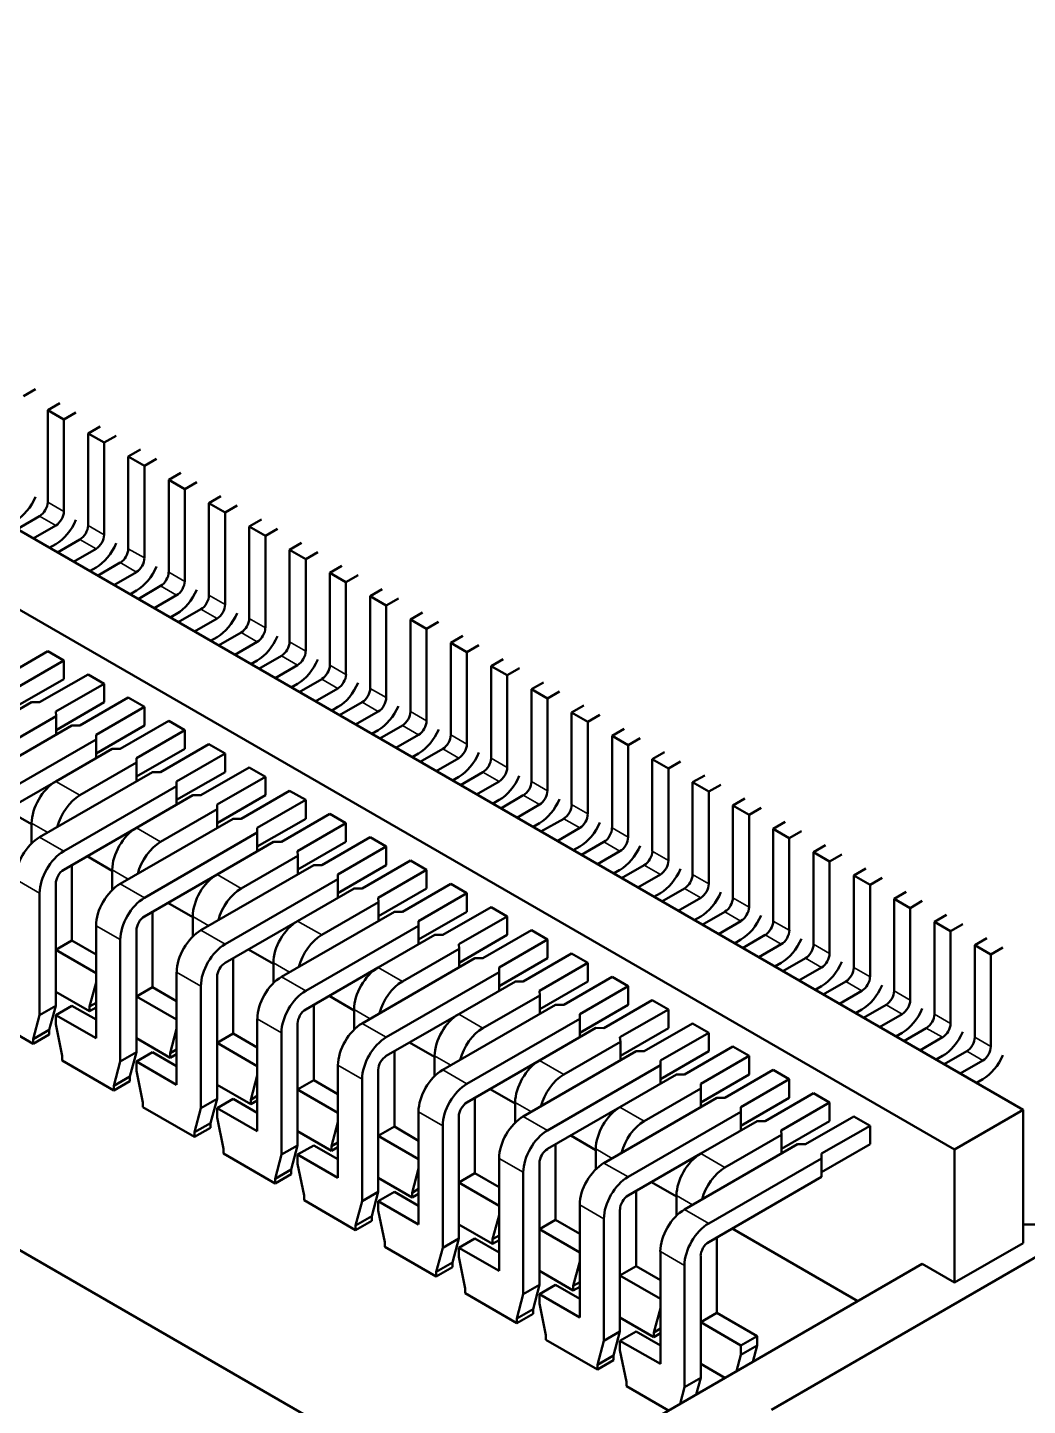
# Model space of a CAD drawing. Header units: millimetres. Extents: x 3137 to 5094, y 789 to 1822.
# Drawn here: x 4015.43 to 4024.2, y 1491.41 to 1503.5 of the extents above; entities that cross this region are included whole.
import ezdxf

# ---------------------------------------------------------------- set-up
doc = ezdxf.new("R2010")
doc.units = ezdxf.units.MM
doc.header["$LTSCALE"] = 1.8
doc.layers.add('외형선(ISO)', color=7, linetype='Continuous', lineweight=50)
doc.layers.add('좁은 외형선(ISO)', color=7, linetype='Continuous', lineweight=35)

msp = doc.modelspace()

# ---------------------------------------------------------------- linework, layer by layer
at = {"layer": '외형선(ISO)'}
for p, q in [((4024.159, 1494.006), (3994.602, 1511.07)), ((3994.001, 1510.723), (4023.558, 1493.659)), ((3990.996, 1506.841), (4019.987, 1490.103)), ((4015.497, 1500.329), (4015.391, 1500.268)), ((4015.709, 1500.207), (4015.603, 1500.146)), ((4015.603, 1499.337), (4015.603, 1500.146)), ((4015.744, 1500.064), (4015.603, 1500.146)), ((4015.744, 1500.064), (4015.851, 1500.125)), ((4015.744, 1499.256), (4015.744, 1500.064)), ((4015.957, 1499.941), (4016.063, 1500.003)), ((4015.957, 1499.133), (4015.957, 1499.941)), ((4016.098, 1499.86), (4015.957, 1499.941)), ((4016.204, 1499.921), (4016.098, 1499.86)), ((4016.098, 1499.052), (4016.098, 1499.86)), ((4016.416, 1499.799), (4016.31, 1499.737)), ((4016.31, 1498.929), (4016.31, 1499.737)), ((4016.452, 1499.656), (4016.31, 1499.737)), ((4016.452, 1499.656), (4016.558, 1499.717)), ((4016.452, 1498.848), (4016.452, 1499.656)), ((4016.664, 1499.533), (4016.77, 1499.594)), ((4016.664, 1498.725), (4016.664, 1499.533)), ((4016.805, 1499.452), (4016.664, 1499.533)), ((4016.911, 1499.513), (4016.805, 1499.452)), ((4016.805, 1498.643), (4016.805, 1499.452)), ((4017.123, 1499.39), (4017.017, 1499.329)), ((4017.017, 1498.521), (4017.017, 1499.329)), ((4017.159, 1499.247), (4017.017, 1499.329)), ((4017.159, 1499.247), (4017.265, 1499.309)), ((4017.159, 1498.439), (4017.159, 1499.247)), ((4015.532, 1499.215), (4015.334, 1499.101)), ((4015.674, 1499.133), (4015.476, 1499.019)), ((4017.371, 1499.125), (4017.477, 1499.186)), ((4017.371, 1498.317), (4017.371, 1499.125)), ((4017.512, 1499.043), (4017.371, 1499.125)), ((4017.618, 1499.105), (4017.512, 1499.043)), ((4015.688, 1498.896), (4015.886, 1499.011)), ((4017.512, 1498.235), (4017.512, 1499.043)), ((4017.83, 1498.982), (4017.724, 1498.921)), ((4015.674, 1498.97), (4015.617, 1498.937)), ((4016.027, 1498.929), (4015.829, 1498.815)), ((4017.724, 1498.113), (4017.724, 1498.921)), ((4017.866, 1498.839), (4017.724, 1498.921)), ((4017.866, 1498.839), (4017.972, 1498.9)), ((4015.971, 1498.733), (4016.027, 1498.766)), ((4016.239, 1498.807), (4016.041, 1498.692)), ((4017.866, 1498.031), (4017.866, 1498.839)), ((4018.078, 1498.717), (4018.184, 1498.778)), ((4016.381, 1498.725), (4016.183, 1498.611)), ((4018.078, 1497.909), (4018.078, 1498.717)), ((4018.219, 1498.635), (4018.078, 1498.717)), ((4018.325, 1498.696), (4018.219, 1498.635)), ((4018.219, 1497.827), (4018.219, 1498.635)), ((4016.381, 1498.562), (4016.324, 1498.529)), ((4016.395, 1498.488), (4016.593, 1498.603)), ((4016.734, 1498.521), (4016.536, 1498.407)), ((4018.538, 1498.574), (4018.431, 1498.513)), ((4018.431, 1497.704), (4018.431, 1498.513)), ((4018.573, 1498.431), (4018.431, 1498.513)), ((4016.947, 1498.398), (4016.748, 1498.284)), ((4018.573, 1498.431), (4018.679, 1498.492)), ((4018.573, 1497.623), (4018.573, 1498.431)), ((4016.678, 1498.325), (4016.734, 1498.358)), ((4017.088, 1498.317), (4016.89, 1498.202)), ((4018.785, 1498.309), (4018.891, 1498.37)), ((4018.785, 1497.5), (4018.785, 1498.309)), ((4018.926, 1498.227), (4018.785, 1498.309)), ((4019.032, 1498.288), (4018.926, 1498.227)), ((4017.088, 1498.154), (4017.031, 1498.121)), ((4017.102, 1498.08), (4017.3, 1498.194)), ((4018.926, 1497.419), (4018.926, 1498.227)), ((4019.245, 1498.166), (4019.139, 1498.104)), ((4015.179, 1497.786), (4015.603, 1498.031)), ((4015.744, 1497.949), (4015.603, 1498.031)), ((4017.441, 1498.113), (4017.243, 1497.998)), ((4019.139, 1497.296), (4019.139, 1498.104)), ((4019.28, 1498.023), (4019.139, 1498.104)), ((4019.28, 1498.023), (4019.386, 1498.084)), ((4019.28, 1497.215), (4019.28, 1498.023)), ((4015.744, 1497.949), (4015.32, 1497.704)), ((4015.744, 1497.786), (4015.744, 1497.949)), ((4017.385, 1497.917), (4017.441, 1497.949)), ((4017.654, 1497.99), (4017.455, 1497.876)), ((4017.795, 1497.909), (4017.597, 1497.794)), ((4019.492, 1497.9), (4019.598, 1497.961)), ((4019.492, 1497.092), (4019.492, 1497.9)), ((4019.634, 1497.819), (4019.492, 1497.9)), ((4015.32, 1497.541), (4015.744, 1497.786)), ((4015.957, 1497.827), (4015.532, 1497.582)), ((4016.098, 1497.745), (4015.957, 1497.827)), ((4017.809, 1497.672), (4018.007, 1497.786)), ((4019.74, 1497.88), (4019.634, 1497.819)), ((4019.634, 1497.01), (4019.634, 1497.819)), ((4016.098, 1497.745), (4015.674, 1497.5)), ((4016.098, 1497.745), (4016.098, 1497.582)), ((4017.795, 1497.745), (4017.738, 1497.713)), ((4018.149, 1497.704), (4017.95, 1497.59)), ((4019.952, 1497.757), (4019.846, 1497.696)), ((4019.987, 1497.614), (4019.846, 1497.696)), ((4019.846, 1496.888), (4019.846, 1497.696)), ((4019.987, 1497.614), (4020.093, 1497.676)), ((4015.462, 1497.582), (4014.967, 1497.296)), ((4015.462, 1497.582), (4015.532, 1497.582)), ((4016.098, 1497.582), (4015.676, 1497.338)), ((4015.886, 1497.378), (4016.31, 1497.623)), ((4016.452, 1497.541), (4016.027, 1497.296)), ((4016.452, 1497.541), (4016.31, 1497.623)), ((4016.452, 1497.378), (4016.452, 1497.541)), ((4018.092, 1497.508), (4018.149, 1497.541)), ((4018.361, 1497.582), (4018.163, 1497.468)), ((4019.987, 1496.806), (4019.987, 1497.614)), ((4020.199, 1497.492), (4020.305, 1497.553)), ((4015.179, 1497.174), (4015.676, 1497.461)), ((4015.674, 1497.5), (4015.676, 1497.461)), ((4015.676, 1497.298), (4015.676, 1497.461)), ((4016.664, 1497.419), (4016.239, 1497.174)), ((4016.805, 1497.337), (4016.664, 1497.419)), ((4018.502, 1497.5), (4018.304, 1497.386)), ((4020.199, 1496.684), (4020.199, 1497.492)), ((4020.341, 1497.41), (4020.199, 1497.492)), ((4020.447, 1497.472), (4020.341, 1497.41)), ((4020.341, 1496.602), (4020.341, 1497.41)), ((4015.815, 1497.378), (4014.825, 1496.806)), ((4015.886, 1497.378), (4015.815, 1497.378)), ((4016.027, 1497.133), (4016.452, 1497.378)), ((4016.027, 1497.255), (4016.027, 1497.296)), ((4016.805, 1497.337), (4016.381, 1497.092)), ((4016.805, 1497.337), (4016.805, 1497.174)), ((4018.502, 1497.337), (4018.445, 1497.304)), ((4018.516, 1497.263), (4018.714, 1497.378)), ((4018.856, 1497.296), (4018.658, 1497.182)), ((4020.659, 1497.349), (4020.553, 1497.288)), ((4020.553, 1496.48), (4020.553, 1497.288)), ((4020.694, 1497.206), (4020.553, 1497.288)), ((4015.037, 1496.684), (4016.027, 1497.255)), ((4016.169, 1497.174), (4015.674, 1496.888)), ((4016.027, 1497.092), (4016.027, 1497.255)), ((4016.169, 1497.174), (4016.239, 1497.174)), ((4016.805, 1497.174), (4016.383, 1496.93)), ((4016.593, 1496.97), (4017.017, 1497.215)), ((4017.159, 1497.133), (4017.017, 1497.215)), ((4019.068, 1497.174), (4018.87, 1497.059)), ((4020.694, 1497.206), (4020.8, 1497.267)), ((4020.694, 1496.398), (4020.694, 1497.206)), ((4015.886, 1496.766), (4016.383, 1497.053)), ((4016.381, 1497.092), (4016.383, 1497.053)), ((4016.383, 1496.889), (4016.383, 1497.053)), ((4017.159, 1497.133), (4016.734, 1496.888)), ((4017.159, 1496.97), (4017.159, 1497.133)), ((4018.799, 1497.1), (4018.856, 1497.133)), ((4019.209, 1497.092), (4019.011, 1496.978)), ((4020.906, 1497.084), (4021.012, 1497.145)), ((4020.906, 1496.276), (4020.906, 1497.084)), ((4021.048, 1497.002), (4020.906, 1497.084)), ((4021.154, 1497.063), (4021.048, 1497.002)), ((4016.522, 1496.97), (4015.532, 1496.398)), ((4016.593, 1496.97), (4016.522, 1496.97)), ((4016.734, 1496.725), (4017.159, 1496.97)), ((4017.371, 1497.01), (4016.947, 1496.766)), ((4017.512, 1496.929), (4017.088, 1496.684)), ((4017.512, 1496.929), (4017.371, 1497.01)), ((4017.512, 1496.929), (4017.512, 1496.766)), ((4019.209, 1496.929), (4019.153, 1496.896)), ((4019.223, 1496.855), (4019.421, 1496.97)), ((4021.048, 1496.194), (4021.048, 1497.002)), ((4021.366, 1496.941), (4021.26, 1496.88)), ((4015.674, 1496.888), (4015.037, 1496.521)), ((4015.744, 1496.276), (4016.734, 1496.847)), ((4016.734, 1496.847), (4016.734, 1496.888)), ((4016.734, 1496.684), (4016.734, 1496.847)), ((4017.3, 1496.561), (4017.724, 1496.806)), ((4017.866, 1496.725), (4017.724, 1496.806)), ((4019.563, 1496.888), (4019.365, 1496.774)), ((4021.26, 1496.071), (4021.26, 1496.88)), ((4021.401, 1496.798), (4021.26, 1496.88)), ((4021.401, 1496.798), (4021.507, 1496.859)), ((4016.876, 1496.766), (4016.381, 1496.48)), ((4016.876, 1496.766), (4016.947, 1496.766)), ((4017.088, 1496.684), (4017.09, 1496.644)), ((4017.512, 1496.766), (4017.09, 1496.522)), ((4017.866, 1496.725), (4017.441, 1496.48)), ((4017.866, 1496.561), (4017.866, 1496.725)), ((4019.506, 1496.692), (4019.563, 1496.725)), ((4019.775, 1496.766), (4019.577, 1496.651)), ((4019.916, 1496.684), (4019.718, 1496.569)), ((4021.401, 1495.99), (4021.401, 1496.798)), ((4021.613, 1496.676), (4021.719, 1496.737)), ((4015.462, 1496.512), (4015.242, 1496.639)), ((4017.229, 1496.561), (4016.239, 1495.99)), ((4016.593, 1496.357), (4017.09, 1496.644)), ((4017.09, 1496.481), (4017.09, 1496.644)), ((4017.3, 1496.561), (4017.229, 1496.561)), ((4017.441, 1496.316), (4017.866, 1496.561)), ((4018.078, 1496.602), (4017.654, 1496.357)), ((4018.219, 1496.521), (4018.078, 1496.602)), ((4019.93, 1496.447), (4020.129, 1496.561)), ((4021.613, 1495.867), (4021.613, 1496.676)), ((4021.755, 1496.594), (4021.613, 1496.676)), ((4021.861, 1496.655), (4021.755, 1496.594)), ((4021.755, 1495.786), (4021.755, 1496.594)), ((4015.462, 1496.521), (4015.462, 1496.343)), ((4016.381, 1496.48), (4015.744, 1496.112)), ((4017.441, 1496.439), (4017.441, 1496.48)), ((4018.219, 1496.521), (4017.795, 1496.276)), ((4018.219, 1496.521), (4018.219, 1496.357)), ((4019.916, 1496.521), (4019.86, 1496.488)), ((4020.27, 1496.48), (4020.072, 1496.365)), ((4022.073, 1496.533), (4021.967, 1496.471)), ((4021.967, 1495.663), (4021.967, 1496.471)), ((4022.108, 1496.39), (4021.967, 1496.471)), ((4022.108, 1496.39), (4022.214, 1496.451)), ((4016.452, 1495.867), (4017.441, 1496.439)), ((4017.583, 1496.358), (4017.088, 1496.071)), ((4017.441, 1496.276), (4017.441, 1496.439)), ((4017.583, 1496.358), (4017.654, 1496.357)), ((4018.219, 1496.357), (4017.797, 1496.114)), ((4018.007, 1496.153), (4018.431, 1496.398)), ((4018.573, 1496.316), (4018.431, 1496.398)), ((4020.482, 1496.357), (4020.284, 1496.243)), ((4022.108, 1495.582), (4022.108, 1496.39)), ((4022.321, 1496.267), (4022.427, 1496.328)), ((4016.169, 1496.104), (4015.949, 1496.231)), ((4017.3, 1495.949), (4017.797, 1496.236)), ((4017.795, 1496.276), (4017.797, 1496.236)), ((4017.797, 1496.073), (4017.797, 1496.236)), ((4018.573, 1496.316), (4018.149, 1496.071)), ((4018.573, 1496.153), (4018.573, 1496.316)), ((4020.213, 1496.284), (4020.27, 1496.316)), ((4020.623, 1496.276), (4020.425, 1496.161)), ((4022.462, 1496.186), (4022.321, 1496.267)), ((4022.321, 1495.459), (4022.321, 1496.267)), ((4022.568, 1496.247), (4022.462, 1496.186)), ((4015.815, 1495.492), (4015.815, 1496.153)), ((4016.169, 1496.112), (4016.169, 1495.935)), ((4017.936, 1496.153), (4016.947, 1495.582)), ((4018.007, 1496.153), (4017.936, 1496.153)), ((4018.149, 1495.908), (4018.573, 1496.153)), ((4018.785, 1496.194), (4018.361, 1495.949)), ((4018.926, 1496.112), (4018.502, 1495.867)), ((4018.926, 1496.112), (4018.785, 1496.194)), ((4018.926, 1496.112), (4018.926, 1495.949)), ((4020.623, 1496.112), (4020.567, 1496.08)), ((4020.637, 1496.039), (4020.836, 1496.153)), ((4022.462, 1495.377), (4022.462, 1496.186)), ((4022.78, 1496.124), (4022.674, 1496.063)), ((4015.674, 1495.99), (4015.674, 1494.92)), ((4017.088, 1496.071), (4016.452, 1495.704)), ((4017.159, 1495.459), (4018.149, 1496.031)), ((4018.149, 1496.031), (4018.149, 1496.071)), ((4018.149, 1495.867), (4018.149, 1496.031)), ((4018.714, 1495.745), (4019.139, 1495.99)), ((4019.28, 1495.908), (4019.139, 1495.99)), ((4020.977, 1496.071), (4020.779, 1495.957)), ((4022.816, 1495.981), (4022.674, 1496.063)), ((4022.674, 1495.255), (4022.674, 1496.063)), ((4022.816, 1495.981), (4022.922, 1496.043)), ((4022.816, 1495.173), (4022.816, 1495.981)), ((4015.532, 1495.908), (4015.532, 1494.838)), ((4018.29, 1495.949), (4017.795, 1495.663)), ((4018.29, 1495.949), (4018.361, 1495.949)), ((4018.502, 1495.867), (4018.504, 1495.828)), ((4018.926, 1495.949), (4018.504, 1495.705)), ((4019.28, 1495.908), (4018.856, 1495.663)), ((4019.28, 1495.745), (4019.28, 1495.908)), ((4020.92, 1495.875), (4020.977, 1495.908)), ((4021.189, 1495.949), (4020.991, 1495.835)), ((4021.331, 1495.867), (4021.132, 1495.753)), ((4023.028, 1495.859), (4023.134, 1495.92)), ((4023.169, 1495.777), (4023.028, 1495.859)), ((4023.028, 1495.051), (4023.028, 1495.859)), ((4023.275, 1495.839), (4023.169, 1495.777)), ((4016.522, 1495.083), (4016.522, 1495.745)), ((4016.876, 1495.696), (4016.656, 1495.822)), ((4018.644, 1495.745), (4017.654, 1495.173)), ((4018.007, 1495.541), (4018.504, 1495.828)), ((4018.504, 1495.665), (4018.504, 1495.828)), ((4018.714, 1495.745), (4018.644, 1495.745)), ((4018.856, 1495.5), (4019.28, 1495.745)), ((4019.492, 1495.786), (4019.068, 1495.541)), ((4019.634, 1495.704), (4019.492, 1495.786)), ((4021.345, 1495.63), (4021.543, 1495.745)), ((4023.169, 1494.969), (4023.169, 1495.777)), ((4023.487, 1495.716), (4023.381, 1495.655)), ((4016.027, 1495.622), (4016.027, 1494.634)), ((4016.876, 1495.704), (4016.876, 1495.527)), ((4017.795, 1495.663), (4017.159, 1495.296)), ((4017.866, 1495.051), (4018.856, 1495.622)), ((4018.856, 1495.622), (4018.856, 1495.663)), ((4018.856, 1495.459), (4018.856, 1495.622)), ((4019.634, 1495.704), (4019.209, 1495.459)), ((4019.634, 1495.704), (4019.634, 1495.541)), ((4021.331, 1495.704), (4021.274, 1495.671)), ((4021.684, 1495.663), (4021.486, 1495.549)), ((4023.523, 1495.573), (4023.381, 1495.655)), ((4023.381, 1494.847), (4023.381, 1495.655)), ((4023.523, 1495.573), (4023.629, 1495.634)), ((4015.674, 1495.41), (4015.815, 1495.492)), ((4016.027, 1495.369), (4015.815, 1495.492)), ((4016.239, 1495.5), (4016.239, 1494.43)), ((4016.381, 1495.582), (4016.381, 1494.512)), ((4018.998, 1495.541), (4018.502, 1495.255)), ((4018.998, 1495.541), (4019.068, 1495.541)), ((4019.634, 1495.541), (4019.211, 1495.297)), ((4019.421, 1495.337), (4019.846, 1495.582)), ((4019.987, 1495.5), (4019.563, 1495.255)), ((4019.987, 1495.5), (4019.846, 1495.582)), ((4019.987, 1495.337), (4019.987, 1495.5)), ((4021.627, 1495.467), (4021.684, 1495.5)), ((4021.896, 1495.541), (4021.698, 1495.426)), ((4023.523, 1494.765), (4023.523, 1495.573)), ((4023.735, 1495.451), (4023.841, 1495.512)), ((4016.027, 1495.206), (4015.674, 1495.41)), ((4017.583, 1495.287), (4017.364, 1495.414)), ((4018.714, 1495.133), (4019.211, 1495.42)), ((4019.209, 1495.459), (4019.211, 1495.42)), ((4019.211, 1495.256), (4019.211, 1495.42)), ((4020.199, 1495.377), (4019.775, 1495.133)), ((4020.341, 1495.296), (4020.199, 1495.377)), ((4022.038, 1495.459), (4021.84, 1495.345)), ((4023.735, 1494.643), (4023.735, 1495.451)), ((4023.876, 1495.369), (4023.735, 1495.451)), ((4023.982, 1495.43), (4023.876, 1495.369)), ((4023.876, 1494.561), (4023.876, 1495.369)), ((4017.229, 1494.675), (4017.229, 1495.337)), ((4017.583, 1495.296), (4017.583, 1495.119)), ((4018.502, 1495.255), (4017.866, 1494.888)), ((4019.351, 1495.337), (4018.361, 1494.765)), ((4019.421, 1495.337), (4019.351, 1495.337)), ((4019.563, 1495.092), (4019.987, 1495.337)), ((4019.563, 1495.214), (4019.563, 1495.255)), ((4020.341, 1495.296), (4019.916, 1495.051)), ((4020.341, 1495.296), (4020.341, 1495.133)), ((4022.038, 1495.296), (4021.981, 1495.263)), ((4022.052, 1495.222), (4022.25, 1495.337)), ((4022.391, 1495.255), (4022.193, 1495.141)), ((4015.971, 1494.912), (4016.027, 1495.124)), ((4016.734, 1495.214), (4016.734, 1494.226)), ((4017.088, 1495.173), (4017.088, 1494.104)), ((4018.573, 1494.643), (4019.563, 1495.214)), ((4019.705, 1495.133), (4019.209, 1494.847)), ((4019.563, 1495.051), (4019.563, 1495.214)), ((4019.705, 1495.133), (4019.775, 1495.133)), ((4020.341, 1495.133), (4019.919, 1494.889)), ((4020.129, 1494.928), (4020.553, 1495.173)), ((4020.694, 1495.092), (4020.553, 1495.173)), ((4022.603, 1495.133), (4022.405, 1495.018)), ((4015.971, 1494.871), (4015.674, 1495.043)), ((4016.381, 1495.002), (4016.522, 1495.083)), ((4016.734, 1494.798), (4016.381, 1495.002)), ((4016.734, 1494.961), (4016.522, 1495.083)), ((4016.947, 1495.092), (4016.947, 1494.022)), ((4018.29, 1494.879), (4018.071, 1495.006)), ((4019.421, 1494.724), (4019.919, 1495.011)), ((4019.916, 1495.051), (4019.919, 1495.011)), ((4019.919, 1494.848), (4019.919, 1495.011)), ((4020.694, 1495.092), (4020.27, 1494.847)), ((4020.694, 1494.928), (4020.694, 1495.092)), ((4022.335, 1495.059), (4022.391, 1495.092)), ((4022.745, 1495.051), (4022.547, 1494.936)), ((4015.674, 1494.92), (4015.532, 1494.838)), ((4015.617, 1494.708), (4015.674, 1494.92)), ((4015.674, 1494.838), (4015.815, 1494.92)), ((4016.027, 1494.798), (4015.815, 1494.92)), ((4015.971, 1494.912), (4016.027, 1494.945)), ((4015.971, 1494.912), (4015.971, 1494.871)), ((4016.027, 1494.904), (4015.971, 1494.871)), ((4017.936, 1494.267), (4017.936, 1494.928)), ((4018.29, 1494.888), (4018.29, 1494.71)), ((4020.058, 1494.928), (4019.068, 1494.357)), ((4020.129, 1494.928), (4020.058, 1494.928)), ((4020.27, 1494.683), (4020.694, 1494.928)), ((4020.906, 1494.969), (4020.482, 1494.724)), ((4021.048, 1494.888), (4020.623, 1494.643)), ((4021.048, 1494.888), (4020.906, 1494.969)), ((4021.048, 1494.888), (4021.048, 1494.724)), ((4022.745, 1494.888), (4022.688, 1494.855)), ((4022.759, 1494.814), (4022.957, 1494.928)), ((4015.476, 1494.585), (4015.023, 1494.847)), ((4015.476, 1494.626), (4015.532, 1494.838)), ((4016.027, 1494.634), (4015.674, 1494.838)), ((4015.674, 1494.757), (4015.674, 1494.838)), ((4015.674, 1494.757), (4015.73, 1494.479)), ((4017.441, 1494.806), (4017.441, 1493.818)), ((4017.795, 1494.765), (4017.795, 1493.695)), ((4019.209, 1494.847), (4018.573, 1494.479)), ((4019.28, 1494.234), (4020.27, 1494.806)), ((4020.27, 1494.806), (4020.27, 1494.847)), ((4020.27, 1494.643), (4020.27, 1494.806)), ((4020.836, 1494.52), (4021.26, 1494.765)), ((4021.401, 1494.683), (4021.26, 1494.765)), ((4023.098, 1494.847), (4022.9, 1494.732)), ((4015.476, 1494.626), (4015.617, 1494.708)), ((4015.617, 1494.667), (4015.476, 1494.585)), ((4015.476, 1494.585), (4015.476, 1494.626)), ((4015.617, 1494.708), (4015.617, 1494.667)), ((4016.678, 1494.463), (4016.381, 1494.634)), ((4016.678, 1494.504), (4016.734, 1494.716)), ((4017.088, 1494.593), (4017.229, 1494.675)), ((4017.441, 1494.553), (4017.229, 1494.675)), ((4017.654, 1494.683), (4017.654, 1493.614)), ((4020.412, 1494.725), (4019.916, 1494.438)), ((4020.412, 1494.725), (4020.482, 1494.724)), ((4020.623, 1494.643), (4020.626, 1494.603)), ((4021.048, 1494.724), (4020.626, 1494.481)), ((4021.401, 1494.683), (4020.977, 1494.438)), ((4021.401, 1494.52), (4021.401, 1494.683)), ((4023.042, 1494.651), (4023.098, 1494.683)), ((4023.31, 1494.724), (4023.112, 1494.61)), ((4023.452, 1494.643), (4023.254, 1494.528)), ((4016.381, 1494.512), (4016.239, 1494.43)), ((4016.324, 1494.3), (4016.381, 1494.512)), ((4016.381, 1494.43), (4016.522, 1494.512)), ((4016.734, 1494.389), (4016.522, 1494.512)), ((4016.678, 1494.504), (4016.734, 1494.536)), ((4017.441, 1494.389), (4017.088, 1494.593)), ((4018.644, 1493.859), (4018.644, 1494.52)), ((4018.997, 1494.471), (4018.778, 1494.598)), ((4020.765, 1494.52), (4019.775, 1493.949)), ((4020.129, 1494.316), (4020.626, 1494.603)), ((4020.626, 1494.44), (4020.626, 1494.603)), ((4020.836, 1494.52), (4020.765, 1494.52)), ((4020.977, 1494.275), (4021.401, 1494.52)), ((4021.613, 1494.561), (4021.189, 1494.316)), ((4021.755, 1494.479), (4021.613, 1494.561)), ((4023.466, 1494.406), (4023.664, 1494.52)), ((4015.73, 1494.438), (4015.73, 1494.479)), ((4016.183, 1494.177), (4015.73, 1494.438)), ((4016.183, 1494.218), (4016.239, 1494.43)), ((4016.734, 1494.226), (4016.381, 1494.43)), ((4016.381, 1494.348), (4016.381, 1494.43)), ((4016.678, 1494.504), (4016.678, 1494.463)), ((4016.734, 1494.495), (4016.678, 1494.463)), ((4018.149, 1494.398), (4018.149, 1493.41)), ((4018.997, 1494.479), (4018.997, 1494.302)), ((4019.916, 1494.438), (4019.28, 1494.071)), ((4019.987, 1493.826), (4020.977, 1494.398)), ((4020.977, 1494.398), (4020.977, 1494.438)), ((4020.977, 1494.234), (4020.977, 1494.398)), ((4021.755, 1494.479), (4021.331, 1494.234)), ((4021.755, 1494.479), (4021.755, 1494.316)), ((4023.452, 1494.479), (4023.395, 1494.447)), ((4023.805, 1494.438), (4023.607, 1494.324)), ((4016.183, 1494.218), (4016.324, 1494.3)), ((4016.324, 1494.3), (4016.324, 1494.259)), ((4016.381, 1494.348), (4016.437, 1494.071)), ((4017.385, 1494.095), (4017.441, 1494.308)), ((4017.795, 1494.185), (4017.936, 1494.267)), ((4018.149, 1494.144), (4017.936, 1494.267)), ((4018.361, 1494.275), (4018.361, 1493.205)), ((4018.502, 1494.357), (4018.502, 1493.287)), ((4021.119, 1494.316), (4020.623, 1494.03)), ((4021.119, 1494.316), (4021.189, 1494.316)), ((4021.755, 1494.316), (4021.333, 1494.072)), ((4021.543, 1494.112), (4021.967, 1494.357)), ((4022.108, 1494.275), (4021.684, 1494.03)), ((4022.108, 1494.275), (4021.967, 1494.357)), ((4022.108, 1494.112), (4022.108, 1494.275)), ((4023.749, 1494.242), (4023.805, 1494.275)), ((4016.324, 1494.259), (4016.183, 1494.177)), ((4016.183, 1494.177), (4016.183, 1494.218)), ((4017.385, 1494.055), (4017.088, 1494.226)), ((4018.149, 1493.981), (4017.795, 1494.185)), ((4019.704, 1494.063), (4019.485, 1494.189)), ((4020.836, 1493.908), (4021.333, 1494.195)), ((4021.331, 1494.234), (4021.333, 1494.195)), ((4021.333, 1494.032), (4021.333, 1494.195)), ((4022.321, 1494.153), (4021.896, 1493.908)), ((4022.462, 1494.071), (4022.321, 1494.153)), ((4016.437, 1494.03), (4016.437, 1494.071)), ((4016.89, 1493.769), (4016.437, 1494.03)), ((4016.89, 1493.81), (4016.947, 1494.022)), ((4017.088, 1494.104), (4016.947, 1494.022)), ((4017.031, 1493.891), (4017.088, 1494.104)), ((4017.088, 1494.022), (4017.229, 1494.104)), ((4017.441, 1493.818), (4017.088, 1494.022)), ((4017.088, 1493.94), (4017.088, 1494.022)), ((4017.441, 1493.981), (4017.229, 1494.104)), ((4017.385, 1494.095), (4017.441, 1494.128)), ((4017.385, 1494.095), (4017.385, 1494.055)), ((4017.441, 1494.087), (4017.385, 1494.055)), ((4019.351, 1493.45), (4019.351, 1494.112)), ((4019.704, 1494.071), (4019.704, 1493.894)), ((4020.623, 1494.03), (4019.987, 1493.663)), ((4021.472, 1494.112), (4020.482, 1493.54)), ((4021.543, 1494.112), (4021.472, 1494.112)), ((4021.684, 1493.867), (4022.108, 1494.112)), ((4021.684, 1493.989), (4021.684, 1494.03)), ((4026.69, 1494.112), (4021.953, 1491.376)), ((4022.462, 1494.071), (4022.038, 1493.826)), ((4022.462, 1494.071), (4022.462, 1493.908)), ((4017.088, 1493.94), (4017.145, 1493.663)), ((4018.856, 1493.989), (4018.856, 1493.001)), ((4019.209, 1493.949), (4019.209, 1492.879)), ((4020.694, 1493.418), (4021.684, 1493.989)), ((4021.826, 1493.908), (4021.331, 1493.622)), ((4021.684, 1493.826), (4021.684, 1493.989)), ((4021.826, 1493.908), (4021.896, 1493.908)), ((4022.462, 1493.908), (4022.04, 1493.664)), ((4022.25, 1493.704), (4022.674, 1493.949)), ((4022.816, 1493.867), (4022.674, 1493.949)), ((4024.159, 1494.006), (4023.558, 1493.659)), ((4024.159, 1492.838), (4024.159, 1494.006)), ((4016.89, 1493.81), (4017.031, 1493.891)), ((4017.031, 1493.85), (4016.89, 1493.769)), ((4016.89, 1493.769), (4016.89, 1493.81)), ((4017.031, 1493.891), (4017.031, 1493.85)), ((4018.092, 1493.646), (4017.795, 1493.818)), ((4018.092, 1493.687), (4018.149, 1493.899)), ((4018.502, 1493.777), (4018.644, 1493.859)), ((4018.856, 1493.736), (4018.644, 1493.859)), ((4019.068, 1493.867), (4019.068, 1492.797)), ((4020.411, 1493.654), (4020.192, 1493.781)), ((4021.543, 1493.5), (4022.04, 1493.787)), ((4022.038, 1493.826), (4022.04, 1493.787)), ((4022.04, 1493.623), (4022.04, 1493.787)), ((4022.816, 1493.867), (4022.391, 1493.622)), ((4022.816, 1493.704), (4022.816, 1493.867)), ((4017.145, 1493.622), (4017.145, 1493.663)), ((4017.795, 1493.695), (4017.654, 1493.614)), ((4017.738, 1493.483), (4017.795, 1493.695)), ((4017.795, 1493.614), (4017.936, 1493.695)), ((4018.149, 1493.573), (4017.936, 1493.695)), ((4018.092, 1493.687), (4018.149, 1493.72)), ((4018.092, 1493.687), (4018.092, 1493.646)), ((4018.149, 1493.679), (4018.092, 1493.646)), ((4018.856, 1493.573), (4018.502, 1493.777)), ((4020.058, 1493.042), (4020.058, 1493.704)), ((4020.411, 1493.663), (4020.411, 1493.486)), ((4022.179, 1493.704), (4021.189, 1493.132)), ((4022.25, 1493.704), (4022.179, 1493.704)), ((4022.391, 1493.459), (4022.816, 1493.704)), ((4017.597, 1493.361), (4017.145, 1493.622)), ((4017.597, 1493.401), (4017.654, 1493.614)), ((4018.149, 1493.41), (4017.795, 1493.614)), ((4017.795, 1493.532), (4017.795, 1493.614)), ((4019.563, 1493.581), (4019.563, 1492.593)), ((4019.916, 1493.54), (4019.916, 1492.471)), ((4021.331, 1493.622), (4020.694, 1493.255)), ((4021.401, 1493.01), (4022.391, 1493.581)), ((4022.391, 1493.581), (4022.391, 1493.622)), ((4022.391, 1493.418), (4022.391, 1493.581)), ((4023.558, 1492.491), (4023.558, 1493.659)), ((4017.597, 1493.401), (4017.738, 1493.483)), ((4017.738, 1493.442), (4017.597, 1493.361)), ((4017.738, 1493.483), (4017.738, 1493.442)), ((4017.795, 1493.532), (4017.852, 1493.254)), ((4018.799, 1493.279), (4018.856, 1493.491)), ((4019.209, 1493.369), (4019.351, 1493.45)), ((4019.563, 1493.328), (4019.351, 1493.45)), ((4019.775, 1493.459), (4019.775, 1492.389)), ((4022.391, 1493.418), (4021.401, 1492.846)), ((4017.597, 1493.361), (4017.597, 1493.401)), ((4018.799, 1493.238), (4018.502, 1493.41)), ((4018.799, 1493.279), (4018.856, 1493.312)), ((4019.563, 1493.165), (4019.209, 1493.369)), ((4021.118, 1493.246), (4020.899, 1493.373)), ((4017.852, 1493.214), (4017.852, 1493.254)), ((4018.304, 1492.952), (4017.852, 1493.214)), ((4018.304, 1492.993), (4018.361, 1493.205)), ((4018.502, 1493.287), (4018.361, 1493.205)), ((4018.446, 1493.075), (4018.502, 1493.287)), ((4018.502, 1493.205), (4018.644, 1493.287)), ((4018.856, 1493.001), (4018.502, 1493.205)), ((4018.502, 1493.124), (4018.502, 1493.205)), ((4018.856, 1493.165), (4018.644, 1493.287)), ((4018.799, 1493.279), (4018.799, 1493.238)), ((4018.856, 1493.271), (4018.799, 1493.238)), ((4020.765, 1492.634), (4020.765, 1493.295)), ((4021.118, 1493.255), (4021.118, 1493.077)), ((4018.304, 1492.993), (4018.446, 1493.075)), ((4018.446, 1493.075), (4018.446, 1493.034)), ((4018.502, 1493.124), (4018.559, 1492.846)), ((4019.506, 1492.871), (4019.563, 1493.083)), ((4020.27, 1493.173), (4020.27, 1492.185)), ((4020.623, 1493.132), (4020.623, 1492.062)), ((4018.446, 1493.034), (4018.304, 1492.952)), ((4018.304, 1492.952), (4018.304, 1492.993)), ((4019.506, 1492.83), (4019.209, 1493.001)), ((4019.916, 1492.96), (4020.058, 1493.042)), ((4020.27, 1492.756), (4019.916, 1492.96)), ((4020.27, 1492.92), (4020.058, 1493.042)), ((4020.482, 1493.05), (4020.482, 1491.981)), ((4022.709, 1492.328), (4021.606, 1492.965)), ((4024.159, 1493.001), (4024.442, 1493.001)), ((4018.559, 1492.805), (4018.559, 1492.846)), ((4019.209, 1492.879), (4019.068, 1492.797)), ((4019.153, 1492.667), (4019.209, 1492.879)), ((4019.209, 1492.797), (4019.351, 1492.879)), ((4019.563, 1492.756), (4019.351, 1492.879)), ((4019.506, 1492.871), (4019.563, 1492.903)), ((4019.506, 1492.871), (4019.506, 1492.83)), ((4019.563, 1492.862), (4019.506, 1492.83)), ((4021.472, 1492.226), (4021.472, 1492.887)), ((4024.159, 1492.838), (4023.558, 1492.491)), ((4019.011, 1492.544), (4018.559, 1492.805)), ((4019.011, 1492.585), (4019.068, 1492.797)), ((4019.563, 1492.593), (4019.209, 1492.797)), ((4019.209, 1492.716), (4019.209, 1492.797)), ((4019.209, 1492.716), (4019.266, 1492.438)), ((4020.977, 1492.765), (4020.977, 1491.777)), ((4021.331, 1492.724), (4021.331, 1491.654)), ((4019.011, 1492.585), (4019.153, 1492.667)), ((4019.153, 1492.626), (4019.011, 1492.544)), ((4019.011, 1492.544), (4019.011, 1492.585)), ((4019.153, 1492.667), (4019.153, 1492.626)), ((4020.213, 1492.422), (4019.916, 1492.593)), ((4019.987, 1490.756), (4023.275, 1492.654)), ((4020.213, 1492.462), (4020.27, 1492.675)), ((4020.623, 1492.552), (4020.765, 1492.634)), ((4020.977, 1492.511), (4020.765, 1492.634)), ((4021.189, 1492.642), (4021.189, 1491.572)), ((4023.275, 1492.654), (4023.558, 1492.491)), ((4019.916, 1492.471), (4019.775, 1492.389)), ((4019.86, 1492.258), (4019.916, 1492.471)), ((4019.916, 1492.389), (4020.058, 1492.471)), ((4020.27, 1492.348), (4020.058, 1492.471)), ((4020.213, 1492.462), (4020.27, 1492.495)), ((4020.213, 1492.462), (4020.213, 1492.422)), ((4020.27, 1492.454), (4020.213, 1492.422)), ((4020.977, 1492.348), (4020.623, 1492.552)), ((4019.266, 1492.397), (4019.266, 1492.438)), ((4019.718, 1492.136), (4019.266, 1492.397)), ((4019.718, 1492.177), (4019.775, 1492.389)), ((4020.27, 1492.185), (4019.916, 1492.389)), ((4019.916, 1492.307), (4019.916, 1492.389)), ((4019.718, 1492.177), (4019.86, 1492.258)), ((4019.86, 1492.217), (4019.718, 1492.136)), ((4019.86, 1492.258), (4019.86, 1492.217)), ((4019.916, 1492.307), (4019.973, 1492.03)), ((4020.92, 1492.054), (4020.977, 1492.266)), ((4021.331, 1492.144), (4021.472, 1492.226)), ((4021.826, 1492.021), (4021.472, 1492.226)), ((4019.718, 1492.136), (4019.718, 1492.177)), ((4020.92, 1492.013), (4020.623, 1492.185)), ((4021.684, 1491.94), (4021.331, 1492.144)), ((4019.973, 1491.989), (4019.973, 1492.03)), ((4020.425, 1491.728), (4019.973, 1491.989)), ((4020.425, 1491.768), (4020.482, 1491.981)), ((4020.623, 1492.062), (4020.482, 1491.981)), ((4020.567, 1491.85), (4020.623, 1492.062)), ((4020.623, 1491.981), (4020.765, 1492.062)), ((4020.977, 1491.777), (4020.623, 1491.981)), ((4020.623, 1491.899), (4020.623, 1491.981)), ((4020.977, 1491.94), (4020.765, 1492.062)), ((4020.92, 1492.054), (4020.977, 1492.087)), ((4020.92, 1492.054), (4020.92, 1492.013)), ((4020.977, 1492.046), (4020.92, 1492.013)), ((4021.684, 1491.94), (4021.826, 1492.021)), ((4021.826, 1491.94), (4021.826, 1492.021)), ((4020.425, 1491.768), (4020.567, 1491.85)), ((4020.567, 1491.85), (4020.567, 1491.809)), ((4020.623, 1491.899), (4020.68, 1491.621)), ((4021.646, 1491.713), (4021.684, 1491.858)), ((4021.684, 1491.858), (4021.684, 1491.94)), ((4021.826, 1491.94), (4021.684, 1491.858)), ((4021.787, 1491.795), (4021.826, 1491.94)), ((4020.567, 1491.809), (4020.425, 1491.728)), ((4020.425, 1491.728), (4020.425, 1491.768)), ((4021.543, 1491.654), (4021.331, 1491.777)), ((4020.68, 1491.581), (4020.68, 1491.621)), ((4021.331, 1491.654), (4021.189, 1491.572)), ((4021.292, 1491.509), (4021.331, 1491.654)), ((4021.048, 1491.368), (4020.68, 1491.581)), ((4021.151, 1491.428), (4021.189, 1491.572))]:
    msp.add_line(p, q, dxfattribs=at)
for centre, major_axis, start_param, end_param in [((4015.32, 1499.419), (0.15, 0.26), 3.926991, 4.912102), ((4015.532, 1499.297), (0.05, 0.0866), 3.926991, 5.497787), ((4015.674, 1499.215), (0.05, 0.0866), 3.926991, 5.497787), ((4015.674, 1499.215), (0.15, 0.26), 3.926991, 4.912102), ((4015.886, 1499.093), (0.05, 0.0866), 3.926991, 5.497787), ((4016.027, 1499.011), (0.05, 0.0866), 3.926991, 5.497787), ((4016.027, 1499.011), (0.15, 0.26), 3.926991, 4.912102), ((4016.239, 1498.888), (0.05, 0.0866), 3.926991, 5.497787), ((4016.381, 1498.807), (0.05, 0.0866), 3.926991, 5.497787), ((4016.381, 1498.807), (0.15, 0.26), 3.926991, 4.912102), ((4016.593, 1498.684), (0.05, 0.0866), 3.926991, 5.497787), ((4016.734, 1498.603), (0.05, 0.0866), 3.926991, 5.497787), ((4016.734, 1498.603), (0.15, 0.26), 3.926991, 4.912102), ((4016.947, 1498.48), (0.05, 0.0866), 3.926991, 5.497787), ((4017.088, 1498.398), (0.05, 0.0866), 3.926991, 5.497787), ((4017.088, 1498.398), (0.15, 0.26), 3.926991, 4.912102), ((4017.3, 1498.276), (0.05, 0.0866), 3.926991, 5.497787), ((4017.441, 1498.194), (0.05, 0.0866), 3.926991, 5.497787), ((4017.441, 1498.194), (0.15, 0.26), 3.926991, 4.912102), ((4017.654, 1498.072), (0.05, 0.0866), 3.926991, 5.497787), ((4017.795, 1497.99), (0.05, 0.0866), 3.926991, 5.497787), ((4017.795, 1497.99), (0.15, 0.26), 3.926991, 4.912102), ((4018.007, 1497.868), (0.05, 0.0866), 3.926991, 5.497787), ((4018.149, 1497.786), (0.05, 0.0866), 3.926991, 5.497787), ((4018.149, 1497.786), (0.15, 0.26), 3.926991, 4.912102), ((4018.361, 1497.664), (0.05, 0.0866), 3.926991, 5.497787), ((4018.502, 1497.582), (0.05, 0.0866), 3.926991, 5.497787), ((4018.502, 1497.582), (0.15, 0.26), 3.926991, 4.912102), ((4018.714, 1497.46), (0.05, 0.0866), 3.926991, 5.497787), ((4018.856, 1497.378), (0.05, 0.0866), 3.926991, 5.497787), ((4018.856, 1497.378), (0.15, 0.26), 3.926991, 4.912102), ((4019.068, 1497.255), (0.05, 0.0866), 3.926991, 5.497787), ((4019.209, 1497.174), (0.05, 0.0866), 3.926991, 5.497787), ((4019.209, 1497.174), (0.15, 0.26), 3.926991, 4.912102), ((4019.421, 1497.051), (0.05, 0.0866), 3.926991, 5.497787), ((4019.563, 1496.97), (0.05, 0.0866), 3.926991, 5.497787), ((4019.563, 1496.97), (0.15, 0.26), 3.926991, 4.912102), ((4015.674, 1496.643), (0.15, 0.26), 0.785398, 2.356194), ((4019.775, 1496.847), (0.05, 0.0866), 3.926991, 5.497787), ((4019.916, 1496.766), (0.05, 0.0866), 3.926991, 5.497787), ((4015.886, 1496.521), (0.15, 0.26), 0.785398, 2.016358), ((4019.916, 1496.766), (0.15, 0.26), 3.926991, 4.912102), ((4020.129, 1496.643), (0.05, 0.0866), 3.926991, 5.497787), ((4020.27, 1496.561), (0.05, 0.0866), 3.926991, 5.497787), ((4016.381, 1496.235), (0.15, 0.26), 0.785398, 2.356194), ((4020.27, 1496.561), (0.15, 0.26), 3.926991, 4.912102), ((4020.482, 1496.439), (0.05, 0.0866), 3.926991, 5.497787), ((4015.532, 1496.153), (0.15, 0.26), 0.785398, 2.356194), ((4016.593, 1496.112), (0.15, 0.26), 0.785398, 2.016358), ((4020.623, 1496.357), (0.05, 0.0866), 3.926991, 5.497787), ((4020.623, 1496.357), (0.15, 0.26), 3.926991, 4.912102), ((4015.744, 1496.031), (0.15, 0.26), 0.785398, 2.356194), ((4020.836, 1496.235), (0.05, 0.0866), 3.926991, 5.497787), ((4015.744, 1496.031), (0.05, 0.0866), 0.785398, 2.356194), ((4020.977, 1496.153), (0.05, 0.0866), 3.926991, 5.497787), ((4020.977, 1496.153), (0.15, 0.26), 3.926991, 4.912102), ((4016.239, 1495.745), (0.15, 0.26), 0.785398, 2.356194), ((4017.088, 1495.827), (0.15, 0.26), 0.785398, 2.356194), ((4021.189, 1496.031), (0.05, 0.0866), 3.926991, 5.497787), ((4021.331, 1495.949), (0.05, 0.0866), 3.926991, 5.497787), ((4016.452, 1495.622), (0.15, 0.26), 0.785398, 2.356194), ((4017.3, 1495.704), (0.15, 0.26), 0.785398, 2.016358), ((4021.331, 1495.949), (0.15, 0.26), 3.926991, 4.912102), ((4021.543, 1495.827), (0.05, 0.0866), 3.926991, 5.497787), ((4021.684, 1495.745), (0.05, 0.0866), 3.926991, 5.497787), ((4016.452, 1495.622), (0.05, 0.0866), 0.785398, 2.356194), ((4017.795, 1495.418), (0.15, 0.26), 0.785398, 2.356194), ((4021.684, 1495.745), (0.15, 0.26), 3.926991, 4.912102), ((4021.896, 1495.622), (0.05, 0.0866), 3.926991, 5.497787), ((4016.947, 1495.337), (0.15, 0.26), 0.785398, 2.356194), ((4018.007, 1495.296), (0.15, 0.26), 0.785398, 2.016358), ((4022.038, 1495.541), (0.05, 0.0866), 3.926991, 5.497787), ((4022.038, 1495.541), (0.15, 0.26), 3.926991, 4.912102), ((4017.159, 1495.214), (0.15, 0.26), 0.785398, 2.356194), ((4022.25, 1495.418), (0.05, 0.0866), 3.926991, 5.497787), ((4022.391, 1495.337), (0.05, 0.0866), 3.926991, 5.497787), ((4017.159, 1495.214), (0.05, 0.0866), 0.785398, 2.356194), ((4018.502, 1495.01), (0.15, 0.26), 0.785398, 2.356194), ((4022.391, 1495.337), (0.15, 0.26), 3.926991, 4.912102), ((4022.603, 1495.214), (0.05, 0.0866), 3.926991, 5.497787), ((4017.654, 1494.928), (0.15, 0.26), 0.785398, 2.356194), ((4018.714, 1494.888), (0.15, 0.26), 0.785398, 2.016358), ((4022.745, 1495.133), (0.05, 0.0866), 3.926991, 5.497787), ((4017.866, 1494.806), (0.15, 0.26), 0.785398, 2.356194), ((4022.745, 1495.133), (0.15, 0.26), 3.926991, 4.912102), ((4022.957, 1495.01), (0.05, 0.0866), 3.926991, 5.497787), ((4017.866, 1494.806), (0.05, 0.0866), 0.785398, 2.356194), ((4023.098, 1494.928), (0.05, 0.0866), 3.926991, 5.497787), ((4023.098, 1494.928), (0.15, 0.26), 3.926991, 4.912102), ((4018.361, 1494.52), (0.15, 0.26), 0.785398, 2.356194), ((4019.209, 1494.602), (0.15, 0.26), 0.785398, 2.356194), ((4023.31, 1494.806), (0.05, 0.0866), 3.926991, 5.497787), ((4023.452, 1494.724), (0.05, 0.0866), 3.926991, 5.497787), ((4018.573, 1494.398), (0.15, 0.26), 0.785398, 2.356194), ((4019.421, 1494.479), (0.15, 0.26), 0.785398, 2.016358), ((4023.452, 1494.724), (0.15, 0.26), 3.926991, 4.912102), ((4023.664, 1494.602), (0.05, 0.0866), 3.926991, 5.497787), ((4023.805, 1494.52), (0.05, 0.0866), 3.926991, 5.497787), ((4018.573, 1494.398), (0.05, 0.0866), 0.785398, 2.356194), ((4019.916, 1494.194), (0.15, 0.26), 0.785398, 2.356194), ((4023.805, 1494.52), (0.15, 0.26), 3.926991, 4.912102), ((4019.068, 1494.112), (0.15, 0.26), 0.785398, 2.356194), ((4020.129, 1494.071), (0.15, 0.26), 0.785398, 2.016358), ((4019.28, 1493.989), (0.15, 0.26), 0.785398, 2.356194), ((4019.28, 1493.989), (0.05, 0.0866), 0.785398, 2.356194), ((4020.623, 1493.785), (0.15, 0.26), 0.785398, 2.356194), ((4019.775, 1493.704), (0.15, 0.26), 0.785398, 2.356194), ((4020.836, 1493.663), (0.15, 0.26), 0.785398, 2.016358), ((4019.987, 1493.581), (0.15, 0.26), 0.785398, 2.356194), ((4019.987, 1493.581), (0.05, 0.0866), 0.785398, 2.356194), ((4020.482, 1493.295), (0.15, 0.26), 0.785398, 2.356194), ((4021.331, 1493.377), (0.15, 0.26), 0.785398, 2.356194), ((4020.694, 1493.173), (0.15, 0.26), 0.785398, 2.356194), ((4021.543, 1493.255), (0.15, 0.26), 0.785398, 2.016358), ((4020.694, 1493.173), (0.05, 0.0866), 0.785398, 2.356194), ((4021.189, 1492.887), (0.15, 0.26), 0.785398, 2.356194), ((4021.401, 1492.765), (0.15, 0.26), 0.785398, 2.356194), ((4021.401, 1492.765), (0.05, 0.0866), 0.785398, 2.356194)]:
    msp.add_ellipse(centre, major_axis=major_axis, ratio=0.57735, start_param=start_param, end_param=end_param, dxfattribs=at)
at = {"layer": '좁은 외형선(ISO)'}
for p, q in [((4015.744, 1499.256), (4015.603, 1499.337)), ((4015.532, 1499.215), (4015.674, 1499.133)), ((4016.098, 1499.052), (4015.957, 1499.133)), ((4015.886, 1499.011), (4016.027, 1498.929)), ((4016.452, 1498.848), (4016.31, 1498.929)), ((4016.239, 1498.807), (4016.381, 1498.725)), ((4016.805, 1498.643), (4016.664, 1498.725)), ((4016.593, 1498.603), (4016.734, 1498.521)), ((4017.159, 1498.439), (4017.017, 1498.521)), ((4016.947, 1498.398), (4017.088, 1498.317)), ((4017.512, 1498.235), (4017.371, 1498.317)), ((4017.3, 1498.194), (4017.441, 1498.113)), ((4017.866, 1498.031), (4017.724, 1498.113)), ((4017.654, 1497.99), (4017.795, 1497.909)), ((4018.219, 1497.827), (4018.078, 1497.909)), ((4018.007, 1497.786), (4018.149, 1497.704)), ((4018.573, 1497.623), (4018.431, 1497.704)), ((4018.361, 1497.582), (4018.502, 1497.5)), ((4018.926, 1497.419), (4018.785, 1497.5)), ((4018.714, 1497.378), (4018.856, 1497.296)), ((4019.28, 1497.215), (4019.139, 1497.296)), ((4019.068, 1497.174), (4019.209, 1497.092)), ((4019.634, 1497.01), (4019.492, 1497.092)), ((4019.421, 1496.97), (4019.563, 1496.888)), ((4015.674, 1496.888), (4015.886, 1496.766)), ((4019.987, 1496.806), (4019.846, 1496.888)), ((4019.775, 1496.766), (4019.916, 1496.684)), ((4020.341, 1496.602), (4020.199, 1496.684)), ((4020.129, 1496.561), (4020.27, 1496.48)), ((4015.603, 1496.439), (4015.462, 1496.521)), ((4016.381, 1496.48), (4016.593, 1496.357)), ((4020.694, 1496.398), (4020.553, 1496.48)), ((4015.744, 1496.276), (4015.532, 1496.398)), ((4020.482, 1496.357), (4020.623, 1496.276)), ((4021.048, 1496.194), (4020.906, 1496.276)), ((4016.31, 1496.031), (4016.169, 1496.112)), ((4020.836, 1496.153), (4020.977, 1496.071)), ((4015.532, 1495.908), (4015.32, 1496.031)), ((4016.452, 1495.867), (4016.239, 1495.99)), ((4017.088, 1496.071), (4017.3, 1495.949)), ((4021.401, 1495.99), (4021.26, 1496.071)), ((4021.189, 1495.949), (4021.331, 1495.867)), ((4021.755, 1495.786), (4021.613, 1495.867)), ((4021.543, 1495.745), (4021.684, 1495.663)), ((4016.239, 1495.5), (4016.027, 1495.622)), ((4017.017, 1495.622), (4016.876, 1495.704)), ((4017.795, 1495.663), (4018.007, 1495.541)), ((4022.108, 1495.582), (4021.967, 1495.663)), ((4017.159, 1495.459), (4016.947, 1495.582)), ((4021.896, 1495.541), (4022.038, 1495.459)), ((4022.462, 1495.377), (4022.321, 1495.459)), ((4017.724, 1495.214), (4017.583, 1495.296)), ((4018.502, 1495.255), (4018.714, 1495.133)), ((4022.25, 1495.337), (4022.391, 1495.255)), ((4022.816, 1495.173), (4022.674, 1495.255)), ((4016.947, 1495.092), (4016.734, 1495.214)), ((4017.866, 1495.051), (4017.654, 1495.173)), ((4022.603, 1495.133), (4022.745, 1495.051)), ((4023.169, 1494.969), (4023.028, 1495.051)), ((4018.431, 1494.806), (4018.29, 1494.888)), ((4022.957, 1494.928), (4023.098, 1494.847)), ((4017.654, 1494.683), (4017.441, 1494.806)), ((4018.573, 1494.643), (4018.361, 1494.765)), ((4019.209, 1494.847), (4019.421, 1494.724)), ((4023.523, 1494.765), (4023.381, 1494.847)), ((4023.31, 1494.724), (4023.452, 1494.643)), ((4023.876, 1494.561), (4023.735, 1494.643)), ((4023.664, 1494.52), (4023.805, 1494.438)), ((4018.361, 1494.275), (4018.149, 1494.398)), ((4019.139, 1494.398), (4018.997, 1494.479)), ((4019.916, 1494.438), (4020.129, 1494.316)), ((4019.28, 1494.234), (4019.068, 1494.357)), ((4019.846, 1493.989), (4019.704, 1494.071)), ((4020.623, 1494.03), (4020.836, 1493.908)), ((4019.068, 1493.867), (4018.856, 1493.989)), ((4019.987, 1493.826), (4019.775, 1493.949)), ((4020.553, 1493.581), (4020.411, 1493.663)), ((4019.775, 1493.459), (4019.563, 1493.581)), ((4020.694, 1493.418), (4020.482, 1493.54)), ((4021.331, 1493.622), (4021.543, 1493.5)), ((4021.26, 1493.173), (4021.118, 1493.255)), ((4020.482, 1493.05), (4020.27, 1493.173)), ((4021.401, 1493.01), (4021.189, 1493.132)), ((4021.189, 1492.642), (4020.977, 1492.765))]:
    msp.add_line(p, q, dxfattribs=at)

doc.saveas('drawing.dxf')
